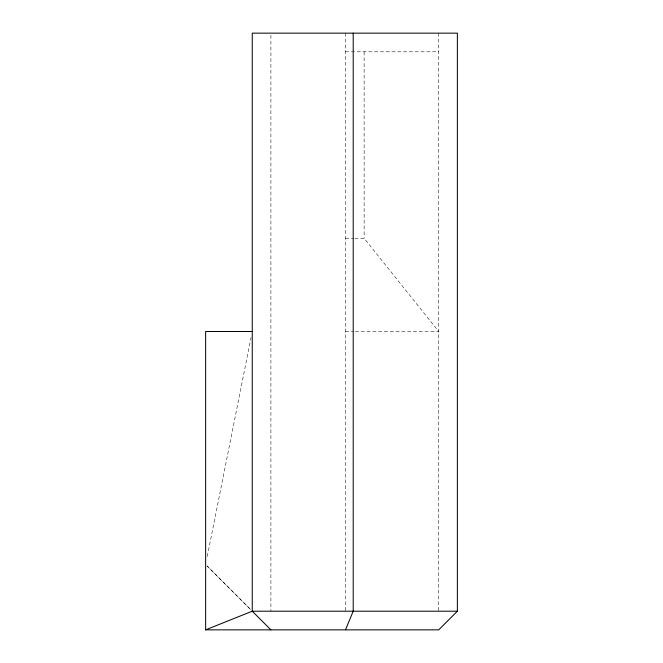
<?xml version="1.0" encoding="UTF-8"?>
<svg xmlns="http://www.w3.org/2000/svg" width="663" height="663" viewBox="0 0 663 663"><rect width="100%" height="100%" fill="white"/><g stroke="black" fill="none" stroke-linecap="round" stroke-linejoin="round"><path stroke-width="0.5" stroke-dasharray="3.31 2.49" d="M207.254 556.481L251.037 337.583M345.489 51.797L438.724 51.797M345.489 238.266L353.777 238.266M354.813 238.266L364.128 238.266L438.724 331.5L354.813 331.5M345.489 331.5L353.777 331.5M207.088 566.045L250.796 609.745L207.088 565.837M438.724 33.15L438.724 611.203M364.128 51.797L364.136 238.266M345.489 33.15L345.489 611.203M270.902 35.222L270.902 611.203"/><path stroke-width="0.99" d="M345.489 629.85L353.205 611.203L353.205 33.15M270.902 629.85L252.255 611.203L252.255 33.15L457.371 33.15L457.371 611.203L438.724 629.85L205.638 629.85L205.638 331.5L252.255 331.5M205.638 629.85L252.255 611.203L457.371 611.203"/></g></svg>
